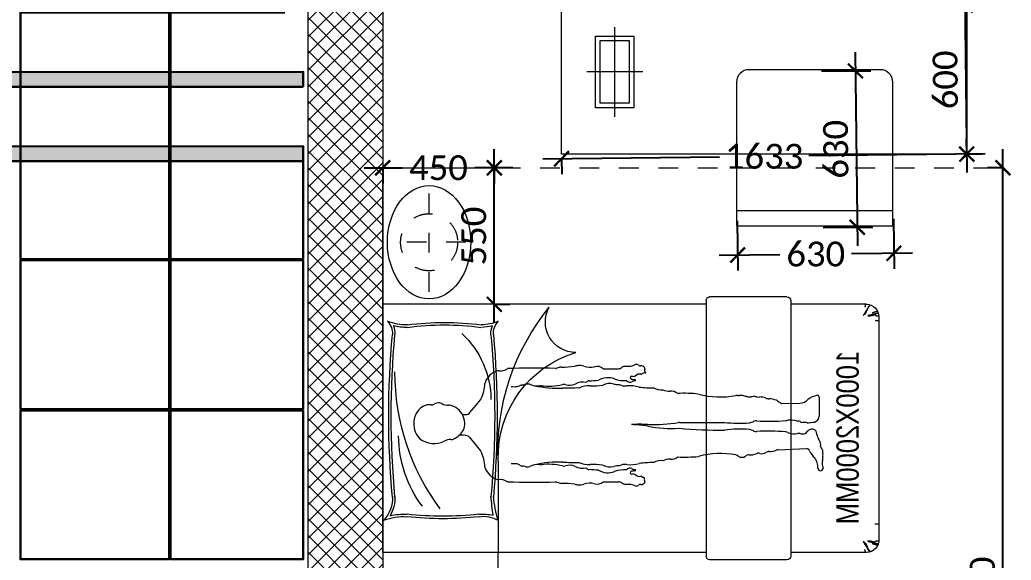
# Model space of a CAD drawing. Header units: millimetres. Extents: x -18512 to 101824, y -95768 to 52898.
# Drawn here: x 10271 to 14266, y -60834 to -58656 of the extents above; entities that cross this region are included whole.
import ezdxf

# ---------------------------------------------------------------- set-up
doc = ezdxf.new("R2010")
doc.units = ezdxf.units.MM
doc.header["$LTSCALE"] = 25
doc.header["$PDMODE"] = 3
doc.linetypes.add('Dash', pattern=[6.35, 3.175, -3.175])
doc.linetypes.add('DASHED', pattern=[0.75, 0.5, -0.25])
doc.layers.get('0').update_dxf_attribs({"color": 254, "lineweight": 0})
doc.layers.get('Defpoints').update_dxf_attribs({"lineweight": 0})
for name, color, linetype, lineweight in [('_FW_BLWK', 150, 'Continuous', 13), ('_FW_FUR_FIXED', 62, 'Continuous', 0), ('_FW_FUR_LOOSE', 132, 'Continuous', 0), ('A-TILES', 43, 'Continuous', 30), ('hatch', 252, 'Continuous', 0), ('I-WALL', 2, 'Continuous', 9)]:
    doc.layers.add(name, color=color, linetype=linetype, lineweight=lineweight)
doc.layers.add('AR WALL HATCH', color=8, linetype='Continuous')
doc.styles.add('$0$Arial', font='arial.ttf')
doc.styles.add('FW_Calibri', font='calibri.ttf')
doc.dimstyles.new('1-50', dxfattribs={"dimscale": 50, "dimtxt": 2, "dimasz": 1.2, "dimexe": 1.25, "dimexo": 0.625, "dimtad": 1, "dimdec": 0, "dimtxsty": 'FW_Calibri', "dimblk": 'ARCHTICK', "dimcen": 2.5, "dimdle": 1.5, "dimadec": 0, "dimazin": 0, "dimtfac": 1, "dimtdec": 0, "dimtmove": 0, "dimatfit": 3, "dimfxl": 6, "dimfxlon": 1, "dimarcsym": 0})

# ---------------------------------------------------------------- blocks, each defined once
blk = doc.blocks.new('small bed')
at = {"layer": '_FW_FUR_LOOSE'}
for p, q in [((12895.6, 3863.9), (11992.2, 3863.9)), ((11945.6, 3813.9), (11945.6, 3508.6)), ((12945.6, 3813.9), (12945.6, 3508.6)), ((11915.6, 3493.6), (11915.6, 3182.7)), ((12960.6, 3508.6), (11930.6, 3508.6)), ((12975.6, 3493.6), (12975.6, 3182.7)), ((12975.6, 3493.6), (12975.6, 3182.7)), ((12960.6, 3167.7), (11930.6, 3167.7)), ((11945.6, 3167.7), (11945.6, 1863.9)), ((12945.6, 3167.7), (12945.6, 1863.9)), ((12313.7, 2329.5), (11945.6, 2329.5)), ((11945.6, 2313.9), (11945.6, 1863.9)), ((11945.6, 2263.9), (11945.6, 1863.9)), ((12945.6, 1863.9), (11945.6, 1863.9))]:
    blk.add_line(p, q, dxfattribs=at)
for points in [[(11973.4, 3858.7), (11974.5, 3856.5), (11975.3, 3854.4), (11975.9, 3852.6), (11976.5, 3851), (11976.9, 3849.6), (11977.2, 3848.4), (11977.4, 3847.2), (11977.7, 3846.2), (11977.9, 3845.2), (11978.2, 3844.2), (11978.5, 3843.2), (11978.9, 3842.1), (11979.3, 3841), (11979.8, 3839.7), (11980.3, 3838.2), (11981, 3836.5)], [(11989.7, 3820.5), (11988.6, 3826.4), (11987.7, 3831), (11986.9, 3834.5), (11986.2, 3837), (11985.7, 3838.8), (11985.2, 3840), (11984.8, 3840.8), (11984.5, 3841.4), (11984.2, 3842), (11984, 3842.6), (11983.9, 3843.1), (11983.7, 3843.7), (11983.6, 3844.3), (11983.5, 3844.9), (11983.4, 3845.5), (11983.3, 3846.2), (11983.2, 3847), (11983.1, 3847.9), (11982.9, 3849.1), (11982.7, 3850.6), (11982.4, 3852.5), (11981.9, 3854.9), (11981.4, 3857.9), (11980.8, 3861.7)], [(11989.7, 3820.5), (11991.9, 3819.9), (11992.9, 3821.5), (11992.9, 3821.5), (11991.7, 3829.9), (11991.1, 3833.8), (11989.7, 3835), (11990.3, 3839.1), (11987.4, 3844.8), (11987.4, 3847.6), (11990.9, 3850.9), (11991.7, 3853.8), (11991.9, 3855.4), (11992, 3863.8), (11991.9, 3862.3)], [(12059.9, 3849.3), (12060.4, 3851.1), (12060.8, 3852.9), (12061, 3854.8), (12061.2, 3856.6), (12061.3, 3858.4), (12061.4, 3860.3), (12061.4, 3862.1), (12061.4, 3863.9)], [(12881.3, 3849.3), (12880.8, 3851.1), (12880.5, 3852.9), (12880.2, 3854.8), (12880, 3856.6), (12879.9, 3858.4), (12879.9, 3860.3), (12879.8, 3862.1), (12879.8, 3863.9)], [(12901.5, 3820.5), (12899.3, 3819.9), (12898.4, 3821.5), (12898.4, 3821.5), (12899.5, 3829.9), (12900.1, 3833.8), (12901.5, 3835), (12900.9, 3839.1), (12903.9, 3844.8), (12903.9, 3847.6), (12900.3, 3850.9), (12899.5, 3853.8), (12899.3, 3855.4), (12899.3, 3863.8), (12899.3, 3862.3)], [(12901.5, 3820.5), (12902.6, 3826.4), (12903.5, 3831), (12904.4, 3834.5), (12905, 3837), (12905.6, 3838.8), (12906.1, 3840), (12906.5, 3840.8), (12906.8, 3841.4), (12907, 3842), (12907.2, 3842.6), (12907.4, 3843.1), (12907.5, 3843.7), (12907.6, 3844.3), (12907.7, 3844.9), (12907.8, 3845.5), (12907.9, 3846.2), (12908, 3847), (12908.2, 3847.9), (12908.3, 3849.1), (12908.6, 3850.6), (12908.9, 3852.5), (12909.3, 3854.9), (12909.8, 3857.9), (12910.5, 3861.7)], [(12917.8, 3858.7), (12916.8, 3856.5), (12916, 3854.4), (12915.3, 3852.6), (12914.8, 3851), (12914.4, 3849.6), (12914.1, 3848.4), (12913.8, 3847.2), (12913.6, 3846.2), (12913.3, 3845.2), (12913, 3844.2), (12912.7, 3843.2), (12912.4, 3842.1), (12912, 3841), (12911.5, 3839.7), (12910.9, 3838.2), (12910.3, 3836.5)], [(11945.6, 3810.9), (11946.8, 3810), (11947.8, 3809.4), (11948.7, 3808.9), (11949.4, 3808.6), (11950.1, 3808.4), (11950.6, 3808.3), (11951.1, 3808.3), (11951.6, 3808.3), (11952, 3808.3), (11952.5, 3808.3), (11952.9, 3808.3), (11953.4, 3808.2), (11953.8, 3808.2), (11954.2, 3808.1), (11954.7, 3808), (11955.1, 3807.9), (11955.6, 3807.7), (11956.1, 3807.6), (11956.5, 3807.4), (11956.9, 3807.2), (11957.2, 3807), (11957.5, 3806.9), (11957.6, 3806.8), (11957.7, 3806.8)], [(11951.1, 3825), (11952.4, 3824), (11953.5, 3823.3), (11954.4, 3822.6), (11955.3, 3822.1), (11956, 3821.7), (11956.7, 3821.3), (11957.3, 3821), (11957.8, 3820.7), (11958.3, 3820.5), (11958.8, 3820.2), (11959.3, 3820), (11959.7, 3819.7), (11960.1, 3819.4), (11960.6, 3819.2), (11961, 3818.9), (11961.4, 3818.6), (11961.8, 3818.4), (11962.3, 3818.1), (11962.8, 3817.8), (11963.2, 3817.5), (11963.8, 3817.2), (11964.3, 3816.8), (11964.9, 3816.5), (11965.5, 3816.1), (11966.2, 3815.7), (11966.8, 3815.3), (11967.6, 3814.9), (11968.3, 3814.5), (11969, 3814), (11969.7, 3813.6), (11970.5, 3813.2), (11971.1, 3812.8), (11971.8, 3812.3), (11972.4, 3811.9), (11973, 3811.6), (11973.6, 3811.2), (11974.2, 3810.8), (11974.7, 3810.5), (11975.3, 3810.1), (11975.8, 3809.8), (11976.3, 3809.5), (11976.8, 3809.1), (11977.4, 3808.8), (11977.9, 3808.5), (11978.4, 3808.2), (11979, 3807.9), (11979.5, 3807.6), (11980.1, 3807.3), (11980.7, 3807), (11981.3, 3806.7), (11981.9, 3806.4), (11982.5, 3806.1), (11983.1, 3805.8), (11983.6, 3805.5), (11984.2, 3805.2), (11984.7, 3804.8), (11985.2, 3804.5), (11985.7, 3804.1), (11986.1, 3803.7), (11986.6, 3803.4), (11987, 3803), (11987.3, 3802.7), (11987.7, 3802.5), (11988.1, 3802.3), (11988.4, 3802.2), (11988.8, 3802.1), (11989, 3802), (11989.3, 3802.1), (11989.4, 3802.1), (11989.5, 3802.2), (11989.5, 3802.4), (11989.4, 3802.6), (11989.1, 3802.8), (11988.7, 3803.1), (11988.3, 3803.4), (11987.8, 3803.7), (11987.2, 3804.1), (11986.7, 3804.6), (11986.2, 3805.1), (11985.7, 3805.7), (11985.2, 3806.4), (11984.8, 3807.1), (11984.4, 3807.8), (11984, 3808.6), (11983.6, 3809.3), (11983.2, 3809.9), (11982.8, 3810.5), (11982.2, 3811.1), (11981.6, 3811.5), (11981, 3811.8), (11980.2, 3812.1), (11979.5, 3812.3), (11978.7, 3812.5), (11977.8, 3812.7), (11977, 3813), (11976.1, 3813.3), (11975.3, 3813.7), (11974.5, 3814.1), (11973.7, 3814.6), (11972.9, 3815.1), (11972, 3815.6), (11971.2, 3816.1), (11970.3, 3816.6), (11969.4, 3817), (11968.5, 3817.4), (11967.5, 3817.7), (11966.5, 3817.9), (11965.6, 3818.2), (11964.7, 3818.3), (11963.8, 3818.5), (11963, 3818.7), (11962.2, 3818.9), (11961.5, 3819.1), (11960.9, 3819.3), (11960.4, 3819.5), (11959.9, 3819.7), (11959.4, 3820), (11959, 3820.3), (11958.7, 3820.5), (11958.3, 3820.8), (11958, 3821.2), (11957.6, 3821.5), (11957.3, 3821.8), (11957, 3822.2), (11956.6, 3822.5), (11956.3, 3822.9), (11955.9, 3823.3), (11955.5, 3823.7), (11955.1, 3824.1), (11954.7, 3824.5), (11954.2, 3824.9), (11953.7, 3825.4), (11953.1, 3826), (11952.5, 3826.6), (11951.8, 3827.3), (11951.1, 3828.1)], [(12940.1, 3825), (12938.9, 3824), (12937.8, 3823.3), (12936.8, 3822.6), (12936, 3822.1), (12935.2, 3821.7), (12934.6, 3821.3), (12934, 3821), (12933.4, 3820.7), (12932.9, 3820.5), (12932.4, 3820.2), (12932, 3820), (12931.5, 3819.7), (12931.1, 3819.4), (12930.7, 3819.2), (12930.3, 3818.9), (12929.8, 3818.6), (12929.4, 3818.4), (12929, 3818.1), (12928.5, 3817.8), (12928, 3817.5), (12927.5, 3817.2), (12926.9, 3816.8), (12926.4, 3816.5), (12925.8, 3816.1), (12925.1, 3815.7), (12924.4, 3815.3), (12923.7, 3814.9), (12923, 3814.5), (12922.2, 3814), (12921.5, 3813.6), (12920.8, 3813.2), (12920.1, 3812.8), (12919.4, 3812.3), (12918.8, 3811.9), (12918.2, 3811.6), (12917.6, 3811.2), (12917.1, 3810.8), (12916.5, 3810.5), (12916, 3810.1), (12915.5, 3809.8), (12914.9, 3809.5), (12914.4, 3809.1), (12913.9, 3808.8), (12913.4, 3808.5), (12912.8, 3808.2), (12912.3, 3807.9), (12911.7, 3807.6), (12911.1, 3807.3), (12910.6, 3807), (12910, 3806.7), (12909.4, 3806.4), (12908.8, 3806.1), (12908.2, 3805.8), (12907.6, 3805.5), (12907.1, 3805.2), (12906.5, 3804.8), (12906, 3804.5), (12905.6, 3804.1), (12905.1, 3803.7), (12904.7, 3803.4), (12904.3, 3803), (12903.9, 3802.7), (12903.5, 3802.5), (12903.2, 3802.3), (12902.8, 3802.2), (12902.5, 3802.1), (12902.2, 3802), (12902, 3802.1), (12901.8, 3802.1), (12901.7, 3802.2), (12901.8, 3802.4), (12901.9, 3802.6), (12902.2, 3802.8), (12902.5, 3803.1), (12903, 3803.4), (12903.5, 3803.7), (12904, 3804.1), (12904.5, 3804.6), (12905.1, 3805.1), (12905.6, 3805.7), (12906, 3806.4), (12906.5, 3807.1), (12906.8, 3807.8), (12907.2, 3808.6), (12907.6, 3809.3), (12908, 3809.9), (12908.5, 3810.5), (12909, 3811.1), (12909.6, 3811.5), (12910.3, 3811.8), (12911, 3812.1), (12911.8, 3812.3), (12912.6, 3812.5), (12913.4, 3812.7), (12914.3, 3813), (12915.1, 3813.3), (12915.9, 3813.7), (12916.8, 3814.1), (12917.6, 3814.6), (12918.4, 3815.1), (12919.2, 3815.6), (12920.1, 3816.1), (12921, 3816.6), (12921.9, 3817), (12922.8, 3817.4), (12923.8, 3817.7), (12924.7, 3817.9), (12925.7, 3818.2), (12926.6, 3818.3), (12927.5, 3818.5), (12928.3, 3818.7), (12929.1, 3818.9), (12929.7, 3819.1), (12930.3, 3819.3), (12930.9, 3819.5), (12931.4, 3819.7), (12931.8, 3820), (12932.2, 3820.3), (12932.6, 3820.5), (12932.9, 3820.8), (12933.3, 3821.2), (12933.6, 3821.5), (12933.9, 3821.8), (12934.3, 3822.2), (12934.6, 3822.5), (12935, 3822.9), (12935.3, 3823.3), (12935.7, 3823.7), (12936.1, 3824.1), (12936.6, 3824.5), (12937.1, 3824.9), (12937.6, 3825.4), (12938.2, 3826), (12938.8, 3826.6), (12939.4, 3827.3), (12940.1, 3828.1)], [(12945.6, 3810.9), (12944.4, 3810), (12943.4, 3809.4), (12942.6, 3808.9), (12941.8, 3808.6), (12941.2, 3808.4), (12940.6, 3808.3), (12940.1, 3808.3), (12939.7, 3808.3), (12939.2, 3808.3), (12938.8, 3808.3), (12938.3, 3808.3), (12937.9, 3808.2), (12937.4, 3808.2), (12937, 3808.1), (12936.6, 3808), (12936.1, 3807.9), (12935.6, 3807.7), (12935.2, 3807.6), (12934.8, 3807.4), (12934.4, 3807.2), (12934, 3807), (12933.8, 3806.9), (12933.6, 3806.8), (12933.6, 3806.8)]]:
    blk.add_lwpolyline(points, dxfattribs=at)
for centre, radius, start, end in [((11995.9, 3813.9), 50.2, 85.8069, 179.8916), ((12895.6, 3813.9), 50, 0, 90), ((11930.6, 3493.6), 15, 90, 180), ((12960.6, 3493.6), 15, 0, 90), ((11930.6, 3182.7), 15, 180, 270), ((12960.6, 3182.7), 15, 270, 0), ((12331.5, 2767.5), 438, 268.4567, 343.4361), ((12873.5, 2641.9), 122.2, 179.64, 299.3532), ((12354, 3243.9), 915.3, 267.4798, 309.2769), ((12252.9, 2975.6), 670.4, 254.6425, 262.9686), ((11976, 2271), 115.2, 350.742, 30.3569), ((12495.8, -1259), 3584.3, 84.7465, 95.2623), ((12826.4, 2386), 75.8, 268.1988, 312.1405), ((13054.1, 2256.2), 191.6, 157.3977, 178.3923), ((12549.4, 5911.8), 3631.2, 262.8266, 264.0195), ((11864.9, 2266.1), 235.1, 356.5245, 10.5274), ((12495.8, -1259), 3574.4, 84.7456, 95.2632), ((12558.8, 1933.1), 367.3, 42.8667, 89.5588), ((12826.4, 2386), 85.7, 268.1988, 292.4287), ((13054.1, 2256.2), 201.5, 165.4484, 178.3923), ((13352.5, 2106.9), 1271.2, 173.426, 186.574), ((13352.5, 2106.9), 1261.2, 173.426, 186.574), ((11779.9, 2112.3), 1082.9, 352.1489, 7.8511), ((11779.9, 2112.3), 1092.9, 352.1489, 7.8511), ((12672.5, 2839.4), 925.9, 233.4944, 270.0502), ((12416.7, 2400.4), 472, 232.8604, 269.8341), ((11864.9, 1947.8), 225.2, 339.515, 3.4755), ((11864.9, 1947.8), 235.1, 346.7699, 3.4755), ((13054.1, 1957.6), 201.5, 178.3923, 194.5516), ((13054.1, 1957.6), 191.6, 178.3923, 202.6023), ((12167.1, 1766.1), 137.5, 88.4473, 131.5839), ((12167.1, 1766.1), 147.4, 88.4473, 119.8513), ((12495.8, 5472.8), 3584.3, 264.7377, 275.2535), ((12495.8, 5472.9), 3574.4, 264.7368, 275.2544), ((12826.4, 1827.8), 85.7, 67.5713, 91.8012), ((12826.4, 1827.8), 75.8, 47.8595, 91.8012)]:
    blk.add_arc(centre, radius, start, end, dxfattribs=at)
at = {"layer": '_FW_FUR_LOOSE', "insert": (12059.1, 3784.2), "char_height": 90, "width": 153.1, "attachment_point": 9, "rotation": 180, "style": '$0$Arial'}
blk.add_mtext('{\\fArial Narrow|b0|i0|c0|p34;1000X2000MM}', dxfattribs=at)
blk = doc.blocks.new('A$C0c84bc15')
for p, q in [((200.3, 1518.3), (165.7, 1488.2)), ((300.2, 1515), (331, 1488.2)), ((165.7, 1488.2), (143.9, 1468.9)), ((331, 1488.2), (352.7, 1468.9))]:
    blk.add_line(p, q)
for points in [[(256.4, 1755.5, 0.21324), (192.4, 1729.4, 0.260901), (182.5, 1624.8, -0.171743), (190.2, 1595.9, 0.122626), (192.2, 1584, 0.153904), (228.8, 1542, 0.222767), (287.9, 1545.2, 0.229331), (329.9, 1600.9, 0.060479), (330.3, 1607, -0.134542), (336.6, 1635.2, 0.110734), (339.5, 1645.8, 0.137301), (334.5, 1667.6, -0.134549), (331.4, 1680.5, 0.016245), (331.5, 1697.7, 0.088694), (329.7, 1706.3, 0.307171), (256.4, 1755.5, 7.502039)], [(1.6, 791.9, -0.318953), (5.1, 781.2, 0.215164), (14.7, 763.4, -0.296863), (27.9, 765.7, 0.467133), (34.8, 769.2, -0.089745), (38.3, 777.5, 0.19589), (39.1, 781.2, -0.255112), (47.1, 806.1, 0.168599), (47, 821, -0.752837), (59.8, 823.3, -0.031674), (61, 807.9, 0.791616), (67.1, 806.2, -0.253609), (70.9, 819.9, 0.33583), (65.4, 842.5, 0.097122), (59, 894.8, -0.217967), (63.9, 963, 0.007695), (66.7, 1003.6, -0.234228), (73.3, 1015.3, -0.164752), (79.9, 1062.9, 0.153226), (81.9, 1105.8, -0.118824), (81.7, 1117.5, 0.081426), (86.6, 1208.8, -0.066527), (86.8, 1215.4, 0.172472), (78.8, 1258.1, -0.17395), (79.5, 1277.8, 0.116388), (81.2, 1289.1, -0.18598), (84.7, 1300.8, 0.130792), (89.6, 1312.7, 0.068092), (89.6, 1338.3, -2.644337)], [(462.4, 761.1, 0.171312), (458.3, 777.5, -0.19589), (457.6, 781.2, 0.255112), (449.5, 806.1, -0.168599), (449.7, 821, 0.752837), (436.9, 823.3, 0.031674), (435.7, 807.9, -0.791616), (429.5, 806.2, 0.253609), (425.7, 819.9, -0.33583), (431.3, 842.5, -0.097122), (437.7, 894.8, 0.217967), (432.7, 963, -0.007695), (430, 1003.6, 0.234228), (423.3, 1015.3, 0.164752), (416.8, 1062.9, -0.153226), (414.7, 1105.8, 0.118824), (415, 1117.5, -0.081426), (410.1, 1208.8, 0.066527), (409.9, 1215.4, -0.134973), (415.9, 1257.1, 0.094817), (416.6, 1274.6, 0.049922), (415.4, 1279.5, -0.0327), (413.3, 1286.5, 0.050204), (412.3, 1291.4, -0.066284), (411.7, 1294.7, 0.079975), (410.1, 1302.5, -0.03549), (407, 1312.7, -0.068092), (407.1, 1338.3)], [(86.4, 1237.4, -0.059879), (96.9, 1115.9, 0.009327), (96, 1046.9, 0.120505), (87.5, 998.7, -0.037909), (84.5, 944.9, 0.167257), (79.6, 897.9, -0.06691), (81.5, 874.1, -0.168165), (86.8, 841.8, 0.08251), (92.1, 788.8, -0.03147), (95.1, 725.8, -0.183672), (102.9, 687.5, -0.112749), (109.6, 656, 0.182228), (118.3, 623.3, 0.035026), (120.5, 533.7, -0.110572), (126.7, 374, -0.118572), (122, 363.3, 0.335344), (121.8, 333.1, -0.172178), (126.7, 317.1, 0.101641), (131.7, 286.2, -0.148682), (132.7, 271.7, 0.193842), (137, 244.6, -0.133217), (140.5, 232, 0.080007), (146.1, 199.6, -0.071364), (147.4, 192.7), (152.7, 71.4, -0.313382), (144.1, 57.8, 0.120982), (114.2, 35.5, -0.104021), (93.8, 24.4, -0.081996), (71.9, 21.7, 0.901497), (71.9, 0, -0.065645), (92.8, 3.5, -0.093212), (102, 2.1, 0.139159), (121.1, 0.9, -0.114551), (132.4, 0.8, 0.276686), (154.2, 7.5, -0.445724)], [(410.2, 1237.4, 0.059879), (399.8, 1115.9, -0.009327), (400.7, 1046.9, -0.120505), (409.2, 998.7, 0.037909), (412.1, 944.9, -0.167257), (417, 897.9, 0.06691), (415.1, 874.1, 0.168165), (409.8, 841.8, -0.08251), (404.5, 788.8, 0.03147), (401.5, 725.8, 0.183672), (393.7, 687.5, 0.112749), (387.1, 656, -0.182228), (378.4, 623.3, -0.035026), (376.1, 533.7, 0.110572), (370, 374, -0.06267), (370.1, 366.2, 0.061998), (370.1, 360, -0.13572), (366.5, 333.1, -0.070646), (365.6, 326.4, 0.063145), (364.9, 308.9, -0.0308), (365.1, 289.6, -0.05642), (364.2, 284.1, 0.12596), (363.9, 271.7, -0.054273), (359.7, 244.6, 0.133217), (356.1, 232, -0.080007), (350.6, 199.6, -0.195886), (348.5, 194.6, 0.01059), (337.6, 178.1), (339.1, 99)], [(6.3, 1064.7, 0.01408), (4.2, 1049.3, 0.106102), (6.7, 1026.3, -0.138052), (8.7, 980.5, 0.226385), (16.9, 942.9), (16.9, 877.7, -0.160907), (11.9, 862.5, 0.160907), (7, 847.6), (7, 828.9, 0.543944)], [(490.4, 1064.7, -0.01408), (492.4, 1049.3, -0.106102), (490, 1026.3, 0.138052), (488, 980.5, -0.226385), (479.8, 942.9), (479.8, 877.7, 0.160907), (484.8, 862.5, -0.160907), (489.7, 847.6), (489.7, 828.9, -0.543944)], [(7, 828.9, -0.038032), (1.6, 808.8, 0.186797), (1.6, 791.9, 0.50887)], [(154.2, 7.5, -0.261434), (162.6, 10.3, 0.125667), (175, 11.2, 0.078908), (189.2, 18.4, -0.107406), (198.9, 22.7, 0.037466), (224.4, 30, 0.451284), (222.2, 67.4, -0.236247), (212.6, 87.6, -0.048403), (213.9, 98.4, 0.106944), (213.9, 108.9, -0.167628), (218.9, 150.4, 0.094179), (221.3, 159.4, 0.034298), (222.5, 285.8, -0.111049), (224.2, 296.7, 0.028473), (230.7, 315.7, 0.046339), (228.7, 422.7, -0.027468), (236, 617.1, -0.063109), (245, 752.1, 0.030979), (250.8, 821.5, -6.13413)], [(260.4, 45.2, -0.046599), (258.7, 67.4, 0.035844), (259.3, 87.6, -0.141344), (263.4, 98.4, 0.191363), (265.6, 106.2, -0.074948), (265.9, 113.7, 0.045236), (269.6, 150.4, -0.094179), (267.1, 159.4, -0.034298), (266, 285.8, 0.111049), (264.3, 296.7, -0.028473), (257.8, 315.7, -0.046339), (259.8, 422.7, -0.010856), (259.9, 614.8, 0.045573), (259.6, 619.3, -0.04859), (251.2, 752.1, 0.032537), (250.8, 821.2)], [(489.7, 828.9, 0.038032), (495.1, 808.8, -0.186797), (495.1, 791.9, -0.50887)], [(495.1, 791.9, 0.318953), (491.5, 781.2, -0.174445), (484.8, 766, -0.30568), (479.3, 764.8, 0.324131), (463.4, 760.8, 0.383292)], [(339.1, 99, 0.230981), (353.7, 64.6, -0.132992), (370.1, 26.7, -0.619887), (362.7, 17.1), (285.4, 17.1, -0.351459), (261, 36.7, -0.078247), (260.4, 45.2, 0.046761)]]:
    blk.add_lwpolyline(points, format="xyb")
for centre, radius, start, end in [((134.7, 1547), 72.7, 340.2822, 11.8211), ((329.3, 1534.6), 37.8, 157.9107, 183.3191), ((193.7, 1525.8), 10, 310.9538, 340.2822), ((316.5, 1533.9), 25, 183.3191, 229.0462), ((64.4, 1629.1), 179.3, 274.0196, 295.4985), ((137.3, 1476.3), 10, 295.4985, 311.7262), ((359.4, 1476.3), 10, 228.2738, 244.5015), ((432.3, 1629.1), 179.3, 244.5015, 265.9804), ((101.3, 1376.3), 78.2, 110.2458, 165.2073), ((77.7, 1440.3), 10, 94.0196, 110.2458), ((419, 1440.3), 10, 69.7542, 85.9804), ((395.4, 1376.3), 78.2, 14.7927, 69.7542), ((-32.6, 1384.5), 58.2, 328.0084, 6.2192), ((40.2, 1392.4), 15, 165.2073, 186.2192), ((456.5, 1392.4), 15, 353.7808, 14.7927), ((529.2, 1384.5), 58.2, 173.7808, 211.9916), ((3134, 1239.9), 3119.4, 177.9097, 181.6898), ((-2637.4, 1239.9), 3119.4, 358.3102, 2.0903), ((108.2, 1108.7), 99, 160.1116, 172.0387), ((1, 1147.5), 15, 340.1116, 1.6898), ((495.6, 1147.5), 15, 178.3102, 199.8884), ((388.4, 1108.7), 99, 7.9613, 19.8884), ((-301.3, 1114.6), 311.6, 350.7795, 1.4379), ((797.9, 1114.6), 311.6, 178.5621, 189.2205), ((463, 761.1), 0.567, 168.4337, 322.3114)]:
    blk.add_arc(centre, radius, start, end)
blk = doc.blocks.new('_ArchTick')
at = {"color": 0, "linetype": 'ByBlock', "const_width": 0.15}
blk.add_lwpolyline([(-0.5, -0.5), (0.5, 0.5)], dxfattribs=at)
blk = doc.blocks.new('*D426')
at = {"layer": 'Defpoints', "color": 0, "transparency": 16777216}
for p in [(14080.2, -58597.4), (14087.1, -59197.4), (14087.1, -59197.4)]:
    blk.add_point(p, dxfattribs=at)
at = {"layer": 'I-WALL', "color": 0, "lineweight": -2, "transparency": 16777216}
for p, q in [((14079.3, -58522.4), (14087.9, -59272.3)), ((14080.2, -58597.4), (14017.7, -58598.1)), ((14087.1, -59197.4), (14149.6, -59196.6))]:
    blk.add_line(p, q, dxfattribs=at)
at = {"layer": 'I-WALL', "color": 0, "lineweight": -2, "transparency": 16777216, "xscale": 59.99999999999995, "yscale": 59.99999999999995, "zscale": 59.99999999999995}
for p, rotation in [((14080.2, -58597.4), 90.65641033141773), ((14087.1, -59197.4), 270.6564103314178)]:
    blk.add_blockref('_ArchTick', p, dxfattribs=dict(at, rotation=rotation))
at = {"layer": 'I-WALL', "color": 0, "transparency": 16777216, "insert": (14001.1, -58898.3), "char_height": 100, "attachment_point": 5, "rotation": 90.6564, "style": 'FW_Calibri'}
blk.add_mtext('600', dxfattribs=at)
blk = doc.blocks.new('*D424')
at = {"layer": 'Defpoints', "color": 0, "transparency": 16777216}
for p in [(14087.1, -59197.4), (14087.1, -59197.4), (12454.2, -59216.1)]:
    blk.add_point(p, dxfattribs=at)
at = {"layer": 'I-WALL', "color": 0, "lineweight": -2, "transparency": 16777216}
for p, q in [((14087.1, -59197.4), (14086.3, -59134.9)), ((12379.2, -59216.9), (13091.2, -59208.8)), ((14162.1, -59196.5), (13450.1, -59204.6)), ((12454.2, -59216.1), (12455, -59278.6))]:
    blk.add_line(p, q, dxfattribs=at)
at = {"layer": 'I-WALL', "color": 0, "lineweight": -2, "transparency": 16777216, "xscale": 59.99999999999995, "yscale": 59.99999999999995, "zscale": 59.99999999999995}
for p, rotation in [((14087.1, -59197.4), 0.6564103317621451), ((12454.2, -59216.1), 180.6564103317621)]:
    blk.add_blockref('_ArchTick', p, dxfattribs=dict(at, rotation=rotation))
at = {"layer": 'I-WALL', "color": 0, "transparency": 16777216, "insert": (13270.6, -59206.7), "char_height": 100, "attachment_point": 5, "style": 'FW_Calibri'}
blk.add_mtext('1633', dxfattribs=at)
blk = doc.blocks.new('*D425')
at = {"layer": 'Defpoints', "color": 0, "transparency": 16777216}
for p in [(13470.2, -58864.2), (13477.5, -59494.2), (13645.8, -59492.2)]:
    blk.add_point(p, dxfattribs=at)
at = {"layer": 'I-WALL', "color": 0, "lineweight": -2, "transparency": 16777216}
for p, q in [((13637.7, -58787.3), (13646.6, -59567.2)), ((13501.5, -58863.8), (13701.1, -58861.6)), ((13508.7, -59493.8), (13708.3, -59491.5))]:
    blk.add_line(p, q, dxfattribs=at)
at = {"layer": 'I-WALL', "color": 0, "lineweight": -2, "transparency": 16777216, "xscale": 59.99999999999995, "yscale": 59.99999999999995, "zscale": 59.99999999999995}
for p, rotation in [((13638.6, -58862.3), 90.65641033141773), ((13645.8, -59492.2), 270.6564103314178)]:
    blk.add_blockref('_ArchTick', p, dxfattribs=dict(at, rotation=rotation))
at = {"layer": 'I-WALL', "color": 0, "transparency": 16777216, "insert": (13559.7, -59178.2), "char_height": 100, "attachment_point": 5, "rotation": 90.6564, "style": 'FW_Calibri'}
blk.add_mtext('630', dxfattribs=at)
blk = doc.blocks.new('*D423')
at = {"layer": 'Defpoints', "color": 0, "transparency": 16777216}
for p in [(13161.8, -59434.8), (13791.7, -59427.6), (13793.7, -59597.1)]:
    blk.add_point(p, dxfattribs=at)
at = {"layer": 'I-WALL', "color": 0, "lineweight": -2, "transparency": 16777216}
for p, q in [((13162.1, -59466), (13164.4, -59666.8)), ((13792.1, -59458.8), (13794.4, -59659.6)), ((13088.7, -59605.2), (13334.5, -59602.3)), ((13868.7, -59596.2), (13622.9, -59599))]:
    blk.add_line(p, q, dxfattribs=at)
at = {"layer": 'I-WALL', "color": 0, "lineweight": -2, "transparency": 16777216, "xscale": 59.99999999999995, "yscale": 59.99999999999995, "zscale": 59.99999999999995}
for p, rotation in [((13163.7, -59604.3), 180.6564103317621), ((13793.7, -59597.1), 0.6564103317621451)]:
    blk.add_blockref('_ArchTick', p, dxfattribs=dict(at, rotation=rotation))
at = {"layer": 'I-WALL', "color": 0, "transparency": 16777216, "insert": (13478.7, -59600.7), "char_height": 100, "attachment_point": 5, "style": 'FW_Calibri'}
blk.add_mtext('630', dxfattribs=at)
blk = doc.blocks.new('*D427')
at = {"layer": 'Defpoints', "color": 0, "transparency": 16777216}
for p in [(12183.1, -59252.8), (12183.1, -59252.8), (12183.1, -59802.8)]:
    blk.add_point(p, dxfattribs=at)
at = {"layer": 'I-WALL', "color": 0, "lineweight": -2, "transparency": 16777216}
for p, q in [((12183.1, -59877.8), (12183.1, -59177.8)), ((12183.1, -59252.8), (12120.6, -59252.8)), ((12183.1, -59802.8), (12245.6, -59802.8))]:
    blk.add_line(p, q, dxfattribs=at)
at = {"layer": 'I-WALL', "color": 0, "lineweight": -2, "transparency": 16777216, "xscale": 59.99999999999995, "yscale": 59.99999999999995, "zscale": 59.99999999999995}
for p, rotation in [((12183.1, -59252.8), 90), ((12183.1, -59802.8), 270)]:
    blk.add_blockref('_ArchTick', p, dxfattribs=dict(at, rotation=rotation))
at = {"layer": 'I-WALL', "color": 0, "transparency": 16777216, "insert": (12100.6, -59527.8), "char_height": 100, "attachment_point": 5, "rotation": 90, "style": 'FW_Calibri'}
blk.add_mtext('550', dxfattribs=at)
blk = doc.blocks.new('*D428')
at = {"layer": 'Defpoints', "color": 0, "transparency": 16777216}
for p in [(11733.1, -59252.8), (12183.1, -59252.8), (12183.1, -59252.8)]:
    blk.add_point(p, dxfattribs=at)
at = {"layer": 'I-WALL', "color": 0, "lineweight": -2, "transparency": 16777216}
for p, q in [((11658.1, -59252.8), (11811.7, -59252.8)), ((11733.1, -59252.8), (11733.1, -59315.3)), ((12258.1, -59252.8), (12104.5, -59252.8)), ((12183.1, -59252.8), (12183.1, -59315.3))]:
    blk.add_line(p, q, dxfattribs=at)
at = {"layer": 'I-WALL', "color": 0, "lineweight": -2, "transparency": 16777216, "xscale": 59.99999999999995, "yscale": 59.99999999999995, "zscale": 59.99999999999995, "rotation": 180}
blk.add_blockref('_ArchTick', (11733.1, -59252.8), dxfattribs=at)
at = {"layer": 'I-WALL', "color": 0, "lineweight": -2, "transparency": 16777216, "xscale": 59.99999999999995, "yscale": 59.99999999999995, "zscale": 59.99999999999995}
blk.add_blockref('_ArchTick', (12183.1, -59252.8), dxfattribs=at)
at = {"layer": 'I-WALL', "color": 0, "transparency": 16777216, "insert": (11958.1, -59252.8), "char_height": 100, "attachment_point": 5, "style": 'FW_Calibri'}
blk.add_mtext('450', dxfattribs=at)
blk = doc.blocks.new('*D432')
at = {"layer": 'Defpoints', "color": 0, "transparency": 16777216}
for p in [(14233.1, -59252.8), (14233.1, -59252.8), (14233.1, -62702.4)]:
    blk.add_point(p, dxfattribs=at)
at = {"layer": 'I-WALL', "color": 0, "lineweight": -2, "transparency": 16777216}
for p, q in [((14233.1, -62777.4), (14233.1, -59177.8)), ((14233.1, -59252.8), (14170.6, -59252.8)), ((14233.1, -62702.4), (14170.6, -62702.4))]:
    blk.add_line(p, q, dxfattribs=at)
at = {"layer": 'I-WALL', "color": 0, "lineweight": -2, "transparency": 16777216, "xscale": 59.99999999999995, "yscale": 59.99999999999995, "zscale": 59.99999999999995}
for p, rotation in [((14233.1, -59252.8), 90), ((14233.1, -62702.4), 270)]:
    blk.add_blockref('_ArchTick', p, dxfattribs=dict(at, rotation=rotation))
at = {"layer": 'I-WALL', "color": 0, "transparency": 16777216, "insert": (14150.6, -60977.6), "char_height": 100, "attachment_point": 5, "rotation": 90, "style": 'FW_Calibri'}
blk.add_mtext('3450', dxfattribs=at)

msp = doc.modelspace()

# ---------------------------------------------------------------- hatches: boundary and pattern name
at = {"layer": 'A-TILES', "ltscale": 25}
for points in [[(9743.1, -58926.6), (9743.1, -58866.6), (11413.1, -58865.9), (11413.1, -58925.9)], [(9743.1, -59226.6), (9743.1, -59166.6), (11413.1, -59165.9), (11413.1, -59225.9)]]:
    msp.add_hatch(color=9, dxfattribs=at).paths.add_polyline_path(points)
at = {"layer": 'AR WALL HATCH', "lineweight": 5, "ltscale": 25}
h = msp.add_hatch(dxfattribs=at)
h.set_pattern_fill('ANSI37', color=256, scale=15, style=0)
h.set_pattern_definition([(45, (15109.02, 35539.32), (-33.67596, 33.67596), []), (135, (15109.02, 35539.32), (-33.67596, -33.67596), [])])
h.paths.add_polyline_path([(11733.1, -58507.4), (11433.1, -58507.4), (11433.1, -62602.4), (11733.1, -62602.4)])
h.paths.add_polyline_path([(12390.6, -63002.4), (12390.6, -63302.4), (11733.1, -63302.4), (11733.1, -63002.4)])
h.paths.add_polyline_path([(11978.1, -57767.4), (12318.1, -57767.4), (12318.1, -58097.4), (11733.1, -58097.4), (11733.1, -57817.4), (11978.1, -57817.4)])

# ---------------------------------------------------------------- linework, layer by layer
at = {"layer": '_FW_FUR_LOOSE'}
for p, q in [((12668.3, -59046.7), (12668.3, -58686)), ((12781.2, -58866.3), (12555.4, -58866.3)), ((13159.1, -59424.2), (13789.1, -59424.2))]:
    msp.add_line(p, q, dxfattribs=at)
for points in [[(14087.1, -59197.4), (12454.1, -59197.4), (12454.1, -58597.4), (14087.1, -58597.4)], [(12745.2, -58722), (12745.2, -59010.7), (12591.4, -59010.7), (12591.4, -58722)], [(12727.2, -58740), (12727.2, -58992.7), (12609.4, -58992.7), (12609.4, -58740)], [(12183.1, -59802.8), (11733.1, -59802.8), (11733.1, -59252.8), (12183.1, -59252.8)], [(12198.6, -60802.8), (11733.1, -60802.8), (11733.1, -61152.4), (12198.6, -61152.4)]]:
    msp.add_lwpolyline(points, close=True, dxfattribs=at)
msp.add_lwpolyline([(13159.1, -59487.2), (13789.1, -59487.2), (13789.1, -58907.6, 0.414214), (13738.7, -58857.2), (13209.5, -58857.2, 0.414214), (13159.1, -58907.6)], format="xyb", close=True, dxfattribs=at)
msp.add_ellipse((11920.3, -59552.8), major_axis=(0, -228.5), ratio=0.735654, dxfattribs=at)
at = {"layer": 'A-TILES', "color": 9, "ltscale": 25}
for points in [[(10873.2, -58626.5), (10273.2, -58626.5), (10273.2, -58926.5), (10873.2, -58926.5)], [(11413.1, -58925.9), (11413.1, -58865.9), (9743.1, -58866.6), (9743.1, -58926.6)], [(10873.2, -58926.3), (10273.2, -58926.3), (10273.2, -59226.3), (10873.2, -59226.3)], [(11413.1, -59225.9), (11413.1, -59165.9), (9743.1, -59166.6), (9743.1, -59226.6)]]:
    msp.add_lwpolyline(points, close=True, dxfattribs=at)
for points in [[(11338.2, -58626.5), (10878.2, -58626.5), (10878.2, -58926.5), (11338.2, -58926.5)], [(11338.2, -58926.3), (10878.2, -58926.3), (10878.2, -59226.3), (11338.2, -59226.3)]]:
    msp.add_lwpolyline(points, dxfattribs=at)
at = {"layer": 'A-TILES', "color": 9, "ltscale": 25, "elevation": 0}
for points in [[(10873.2, -59226.3), (10273.2, -59226.3), (10273.1, -59620.4), (10873.1, -59620.4)], [(11413.2, -59226), (10878.2, -59226), (10878.1, -59620.4), (11413.1, -59620.4)], [(10873.1, -59625.4), (10273.1, -59625.4), (10273.1, -60225.4), (10873.1, -60225.4)], [(11413.1, -59625.4), (10878.1, -59625.4), (10878.1, -60225.4), (11413.1, -60225.4)], [(10873.1, -60230.4), (10273.1, -60230.4), (10273.1, -60830.4), (10873.1, -60830.4)], [(11413.1, -60230.4), (10878.1, -60230.4), (10878.1, -60830.4), (11413.1, -60830.4)]]:
    msp.add_lwpolyline(points, close=True, dxfattribs=at)
at = {"layer": 'hatch', "linetype": 'Dash', "lineweight": 9}
for p, q in [((11920.3, -59752.8), (11920.3, -59352.8)), ((12068.6, -59552.8), (11784.4, -59552.8))]:
    msp.add_line(p, q, dxfattribs=at)
msp.add_lwpolyline([(11733.1, -62702.4), (11733.1, -59252.8), (14233.1, -59252.8), (14233.1, -62702.4)], close=True, dxfattribs=at)
msp.add_circle((11920.3, -59552.8), 115, dxfattribs=at)
at = {"layer": 'I-WALL'}
for points in [[(11733.1, -57817.4), (11733.1, -63302.4)], [(11733.1, -62602.4), (11433.1, -62602.4), (11433.1, -58507.4)]]:
    msp.add_lwpolyline(points, dxfattribs=at)

# ---------------------------------------------------------------- block references
at = {"layer": '_FW_BLWK', "xscale": -1, "rotation": 270}
msp.add_blockref('small bed', (9869.1, -72748.5), dxfattribs=at)
at = {"layer": '_FW_FUR_FIXED', "color": 9, "linetype": 'DASHED', "ltscale": 5, "xscale": 0.984279887367544, "yscale": 0.9395398924872012, "zscale": 0.8947998976068575, "rotation": 89.99999999999999}
msp.add_blockref('A$C0c84bc15', (13507.9, -60534.6), dxfattribs=at)

# ---------------------------------------------------------------- dimensions: what is measured, and where the dimension line sits
at = {"layer": 'I-WALL', "color": 1, "true_color": 0xf40b0b}
for base, p1, p2, angle, picture, middle in [((14087.1, -59197.4), (14080.2, -58597.4), (14087.1, -59197.4), 270.6564, '*D426', (14001.1, -58898.3)), ((13645.8, -59492.2), (13470.2, -58864.2), (13477.5, -59494.2), 270.6564, '*D425', (13559.7, -59178.2)), ((12183.1, -59252.8), (12183.1, -59802.8), (12183.1, -59252.8), 90, '*D427', (12100.6, -59527.8)), ((14233.1, -59252.8), (14233.1, -62702.4), (14233.1, -59252.8), 90, '*D432', (14150.6, -60977.6))]:
    dim = msp.add_linear_dim(base=base, p1=p1, p2=p2, angle=angle, dimstyle='1-50', dxfattribs=at)
    dim.commit()
    dim.dimension.update_dxf_attribs({"geometry": picture, "text_midpoint": middle})
for base, p1, p2, angle, picture, middle in [((14087.1, -59197.4), (12454.2, -59216.1), (14087.1, -59197.4), 180.6564, '*D424', (13270.6, -59206.7)), ((12183.1, -59252.8), (11733.1, -59252.8), (12183.1, -59252.8), 180, '*D428', (11958.1, -59252.8)), ((13793.7, -59597.1), (13161.8, -59434.8), (13791.7, -59427.6), 180.6564, '*D423', (13478.7, -59600.7))]:
    dim = msp.add_linear_dim(base=base, p1=p1, p2=p2, angle=angle, dimstyle='1-50', dxfattribs=at)
    dim.commit()
    dim.dimension.update_dxf_attribs({"geometry": picture, "text_midpoint": middle, "text_rotation": 270})

doc.saveas('drawing.dxf')
